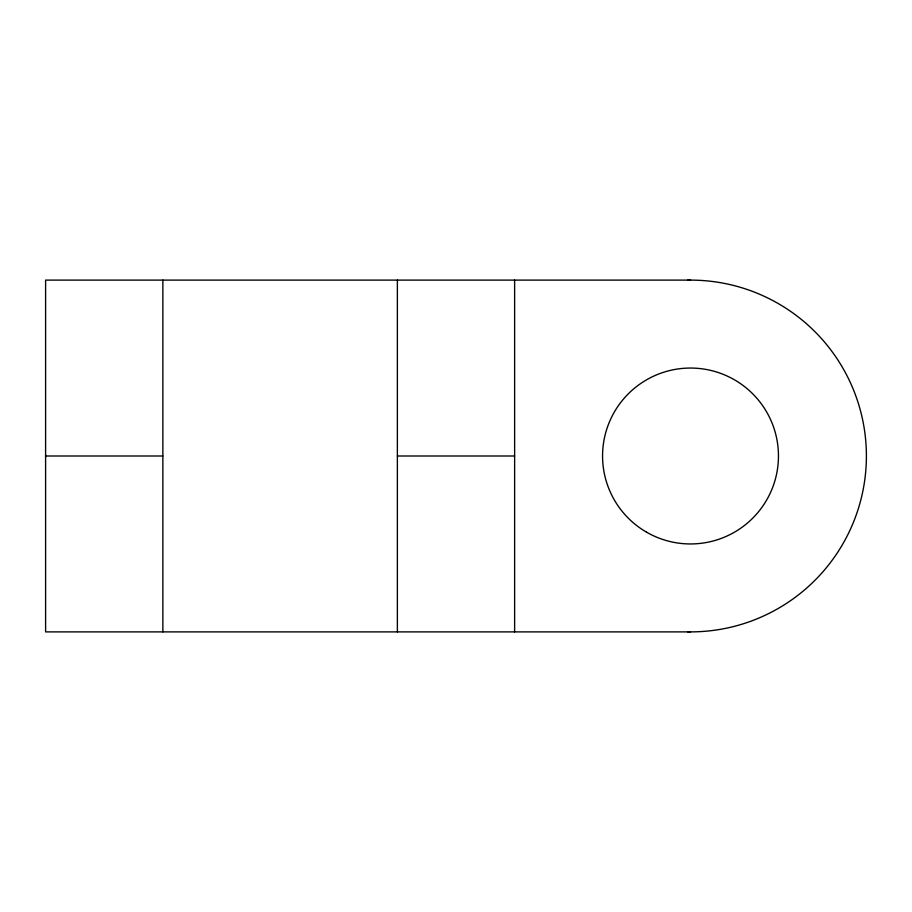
<?xml version="1.0" encoding="UTF-8"?>
<svg xmlns="http://www.w3.org/2000/svg" width="912" height="912" viewBox="0 0 912 912"><rect width="100%" height="100%" fill="white"/><g stroke="black" fill="none" stroke-linecap="round" stroke-linejoin="round"><path stroke-width="1.37" d="M690.509 280.109L45.6 280.109L45.6 631.891L690.509 631.891M45.6 456L162.86 456M397.37 456L514.63 456M514.63 280.109L514.63 631.891M397.37 280.109L397.37 631.891M162.86 280.109L162.86 631.891M687.751 280.132A175.891 175.891 0 0 1 866.4 456A175.891 175.891 0 0 1 687.751 631.868M646.54 532.163A87.94 87.94 0 0 0 778.46 456A87.94 87.94 0 0 0 646.54 379.837A87.94 87.94 0 0 0 646.54 532.163"/></g></svg>
